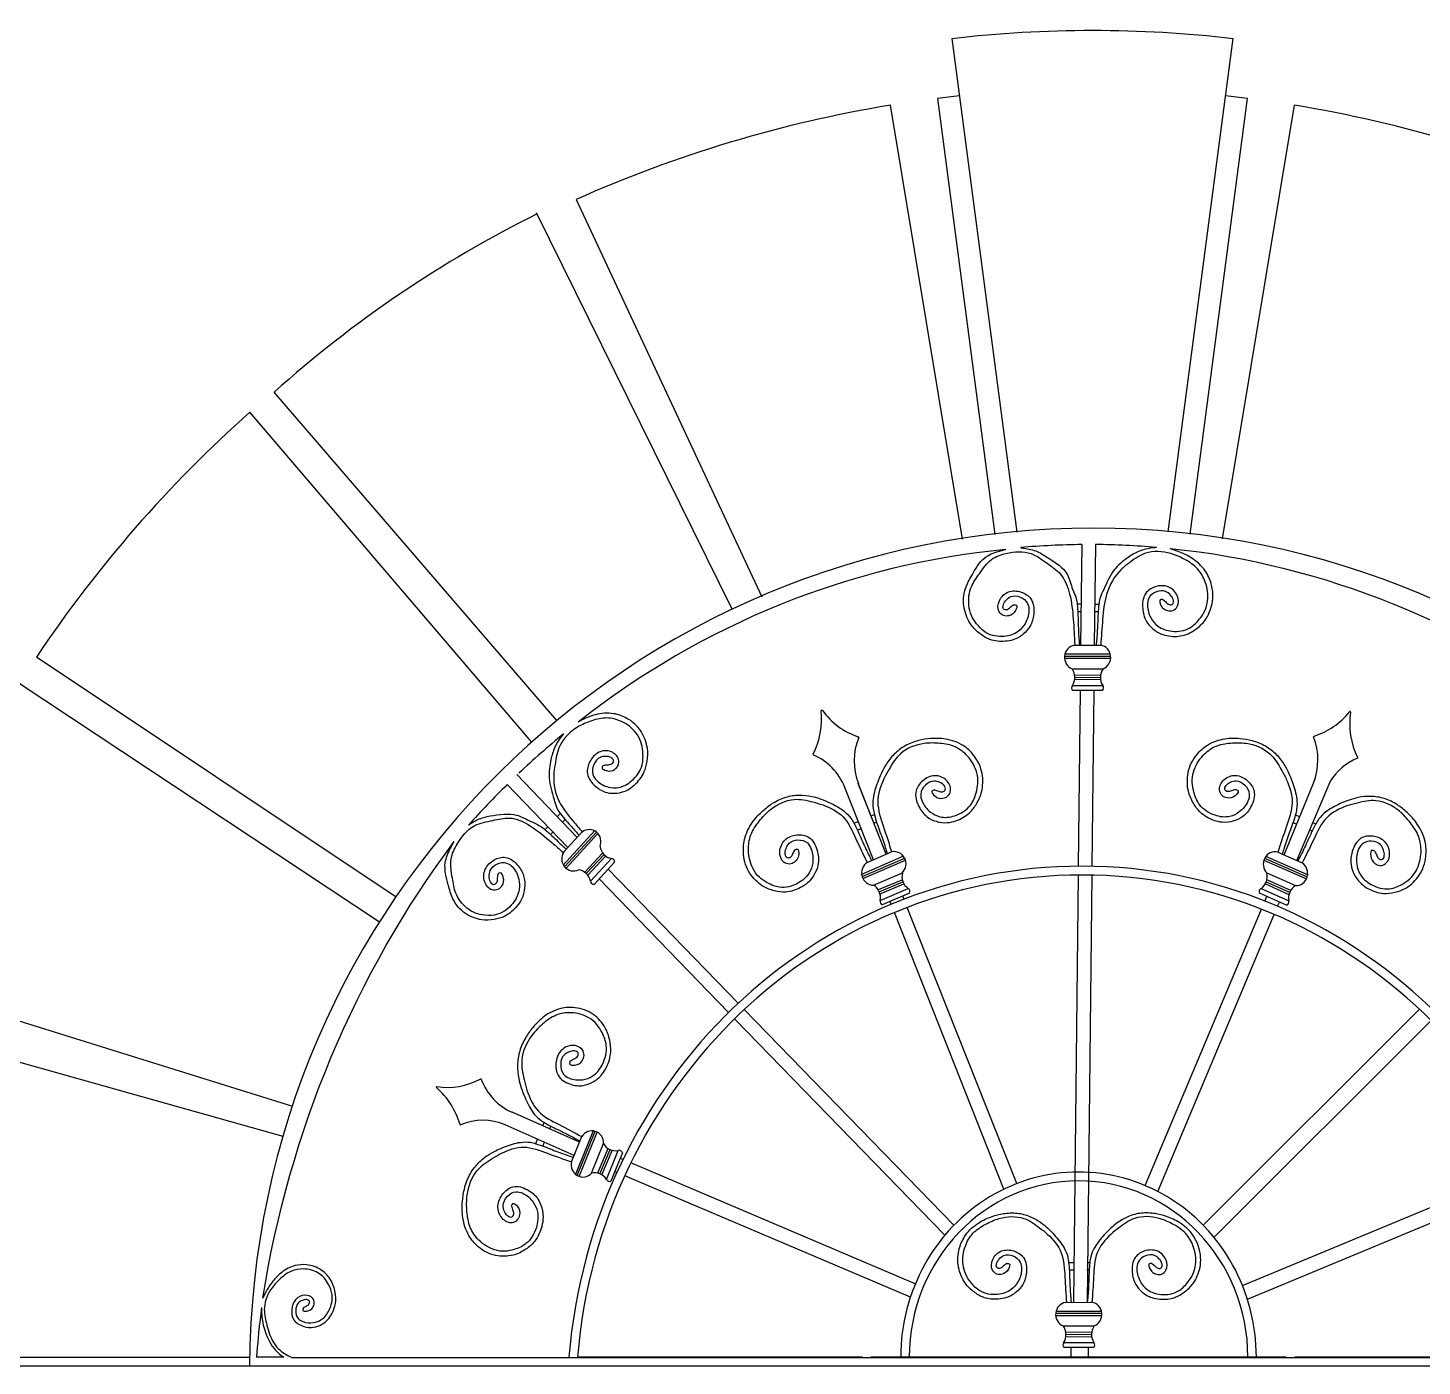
# Model space of a CAD drawing. Extents: x -43 to 90, y 6 to 81.
# Drawn here: x 34.331 to 35.574, y 65.282 to 66.476 of the extents above; entities that cross this region are included whole.
import ezdxf

# ---------------------------------------------------------------- set-up
doc = ezdxf.new("R2010")
doc.units = 0
doc.header["$LTSCALE"] = 0.1
doc.header["$MEASUREMENT"] = 0
doc.layers.add('visto', color=9, linetype='CONTINUOUS')

msp = doc.modelspace()

# ---------------------------------------------------------------- linework, layer by layer
at = {"layer": 'visto'}
for p, q in [((35.1546, 66.4662), (35.2125, 66.026)), ((35.3474, 66.0261), (35.4053, 66.4662)), ((35.1418, 66.4127), (35.1929, 66.0238)), ((35.367, 66.024), (35.4182, 66.4127)), ((35.1639, 66.0198), (35.0998, 66.4066)), ((35.3959, 66.02), (35.46, 66.4066)), ((34.8195, 66.3226), (34.9852, 65.9682)), ((34.959, 65.9565), (34.7843, 66.3108)), ((34.5501, 66.1507), (34.8021, 65.858)), ((34.7796, 65.8389), (34.5286, 66.1328)), ((35.2703, 66.0149), (35.2693, 65.9251)), ((35.2825, 66.0149), (35.2815, 65.9251)), ((35.2697, 65.9616), (35.2662, 65.9616)), ((35.2697, 65.9548), (35.2668, 65.9548)), ((35.285, 65.9547), (35.2818, 65.9547)), ((35.2856, 65.9615), (35.2819, 65.9615)), ((35.2638, 65.9251), (35.2873, 65.9251)), ((35.2638, 65.9251), (35.2873, 65.9251)), ((34.3384, 65.9146), (34.6589, 65.7007)), ((35.2549, 65.9174), (35.2961, 65.9174)), ((35.2549, 65.9154), (35.2961, 65.9154)), ((35.2549, 65.9134), (35.2961, 65.9135)), ((35.2617, 65.9041), (35.2894, 65.9041)), ((34.6441, 65.678), (34.323, 65.8908)), ((35.2621, 65.8891), (35.289, 65.8891)), ((35.2642, 65.8986), (35.2869, 65.8984)), ((35.2642, 65.8986), (35.2869, 65.8984)), ((35.2642, 65.8966), (35.2869, 65.8964)), ((35.2642, 65.8947), (35.2869, 65.8945)), ((35.2887, 65.8848), (35.2624, 65.8847)), ((35.2689, 65.8847), (35.2672, 65.7281)), ((35.2811, 65.8848), (35.2794, 65.728)), ((34.7581, 65.8009), (34.812, 65.7446)), ((34.7666, 65.8099), (34.8204, 65.7537)), ((35.096, 65.7387), (35.071, 65.8019)), ((35.096, 65.7387), (35.0711, 65.8016)), ((35.4508, 65.738), (35.477, 65.8021)), ((35.4622, 65.733), (35.4917, 65.8033)), ((35.0846, 65.7338), (35.0591, 65.7982)), ((34.7942, 65.7631), (34.7918, 65.7606)), ((34.8054, 65.7749), (34.8028, 65.7722)), ((34.8096, 65.7696), (34.8074, 65.7673)), ((35.0673, 65.7663), (35.0711, 65.7679)), ((35.0825, 65.7728), (35.0855, 65.7741)), ((35.085, 65.7664), (35.0874, 65.7675)), ((35.4588, 65.7671), (35.462, 65.7656)), ((35.4609, 65.7737), (35.4647, 65.772)), ((35.476, 65.767), (35.479, 65.7657)), ((34.7988, 65.7583), (34.7968, 65.7562)), ((34.8078, 65.7288), (34.8363, 65.7598)), ((34.8085, 65.7408), (34.8248, 65.7585)), ((34.8091, 65.7275), (34.8377, 65.7584)), ((34.8105, 65.7261), (34.839, 65.7571)), ((35.0704, 65.7601), (35.0736, 65.7615)), ((35.4734, 65.7606), (35.4758, 65.7595)), ((34.8272, 65.7228), (34.843, 65.7397)), ((34.8272, 65.7228), (34.843, 65.7397)), ((34.8285, 65.7214), (34.8444, 65.7383)), ((35.079, 65.7314), (35.1008, 65.7407)), ((35.079, 65.7314), (35.1008, 65.7407)), ((35.4452, 65.7405), (35.4669, 65.7309)), ((35.4452, 65.7405), (35.4669, 65.7309)), ((34.8299, 65.7201), (34.8457, 65.7369)), ((34.8323, 65.7147), (34.8509, 65.7348)), ((34.8537, 65.7316), (34.8355, 65.7118)), ((35.0737, 65.7207), (35.1118, 65.7371)), ((35.0744, 65.7189), (35.1125, 65.7353)), ((35.0751, 65.7171), (35.1132, 65.7335)), ((35.0846, 65.7338), (35.0845, 65.7341)), ((35.4327, 65.7334), (35.4706, 65.7166)), ((35.4334, 65.7352), (35.4713, 65.7184)), ((35.4342, 65.737), (35.4721, 65.7202)), ((34.9554, 65.5976), (34.8399, 65.7166)), ((34.964, 65.6058), (34.848, 65.7254)), ((35.0848, 65.7111), (35.1104, 65.7221)), ((35.0891, 65.7071), (35.1102, 65.7159)), ((35.0891, 65.7071), (35.1102, 65.7159)), ((35.0898, 65.7052), (35.1109, 65.714)), ((35.2671, 65.7201), (35.263, 65.3391)), ((35.2793, 65.7201), (35.2751, 65.3391)), ((35.4349, 65.7141), (35.4557, 65.7047)), ((35.4354, 65.722), (35.4609, 65.7107)), ((35.4357, 65.7159), (35.4564, 65.7065)), ((35.4357, 65.7159), (35.4564, 65.7065)), ((35.0905, 65.7034), (35.1116, 65.7122)), ((35.0907, 65.6974), (35.1155, 65.7081)), ((35.1168, 65.704), (35.0925, 65.6935)), ((35.1119, 65.6986), (35.1108, 65.7014)), ((35.453, 65.6932), (35.4288, 65.7039)), ((35.4302, 65.7081), (35.4549, 65.6971)), ((35.4335, 65.6969), (35.4353, 65.7011)), ((35.4342, 65.7123), (35.4549, 65.7029)), ((35.1004, 65.694), (35.0994, 65.6965)), ((35.2124, 65.4449), (35.1148, 65.6913)), ((35.327, 65.4431), (35.4305, 65.6897)), ((35.445, 65.6922), (35.4466, 65.696)), ((35.201, 65.44), (35.1033, 65.6867)), ((35.3383, 65.4378), (35.442, 65.6849)), ((34.2008, 65.6281), (34.5666, 65.514)), ((34.5582, 65.4868), (34.1058, 65.6141)), ((35.1483, 65.3989), (34.9608, 65.592)), ((35.1563, 65.4078), (34.9694, 65.6003)), ((35.3787, 65.4078), (35.5716, 65.6004)), ((35.3883, 65.397), (35.582, 65.5904)), ((34.8226, 65.482), (34.7624, 65.5085)), ((34.8177, 65.4701), (34.7561, 65.4972)), ((34.7899, 65.4964), (34.7911, 65.4994)), ((34.796, 65.4937), (34.797, 65.4961)), ((34.8188, 65.4528), (34.8349, 65.4923)), ((34.8205, 65.4521), (34.8366, 65.4916)), ((34.8223, 65.4513), (34.8383, 65.4908)), ((34.5615, 65.4859), (34.5615, 65.4859)), ((34.7835, 65.4805), (34.7851, 65.4845)), ((34.7898, 65.4784), (34.7912, 65.4818)), ((34.8154, 65.4643), (34.8246, 65.4869)), ((34.8154, 65.4643), (34.8246, 65.4869)), ((34.8332, 65.4541), (34.844, 65.4807)), ((34.8178, 65.4701), (34.8186, 65.4722)), ((34.839, 65.4544), (34.848, 65.4761)), ((34.839, 65.4544), (34.848, 65.4761)), ((34.8407, 65.4536), (34.8498, 65.4753)), ((34.8424, 65.4528), (34.8515, 65.4745)), ((34.8465, 65.4487), (34.857, 65.4744)), ((34.8608, 65.4725), (34.8505, 65.4472)), ((34.8612, 65.4664), (34.8587, 65.4675)), ((34.8558, 65.4548), (34.8539, 65.4556)), ((35.1219, 65.3556), (34.8683, 65.4634)), ((35.4136, 65.3541), (35.6736, 65.462)), ((35.1176, 65.3436), (34.8628, 65.4518)), ((35.418, 65.342), (35.679, 65.4504)), ((35.2587, 65.3746), (35.2632, 65.3746)), ((35.2592, 65.3679), (35.2631, 65.3679)), ((35.275, 65.3679), (35.277, 65.3679)), ((35.2751, 65.3746), (35.2776, 65.3746)), ((35.2471, 65.3313), (35.2882, 65.3313)), ((35.2471, 65.3293), (35.2882, 65.3294)), ((35.2559, 65.339), (35.2794, 65.3391)), ((35.2559, 65.339), (35.2794, 65.3391)), ((35.2471, 65.3274), (35.2883, 65.3274)), ((35.2538, 65.318), (35.2815, 65.318)), ((35.2563, 65.3126), (35.279, 65.3123)), ((35.2563, 65.3126), (35.279, 65.3123)), ((35.2563, 65.3106), (35.279, 65.3104)), ((35.2563, 65.3086), (35.279, 65.3084)), ((35.2543, 65.3031), (35.2811, 65.3031)), ((35.2808, 65.2987), (35.2545, 65.2987)), ((35.2607, 65.2987), (35.2606, 65.29)), ((35.2762, 65.2987), (35.2761, 65.29)), ((34.5284, 65.2821), (32.7697, 65.2822)), ((34.5286, 65.2897), (34.0614, 65.2897)), ((36.0331, 65.2821), (34.5284, 65.2821)), ((34.5589, 65.29), (34.5345, 65.29)), ((34.5657, 65.2898), (35.9729, 65.29)), ((35.0748, 65.29), (34.8207, 65.29)), ((35.4526, 65.29), (35.0824, 65.29)), ((35.7205, 65.29), (35.4602, 65.29))]:
    msp.add_line(p, q, dxfattribs=at)
msp.add_arc((35.2807, 65.2771), 0.7524, 0.3851, 179.6149, dxfattribs=at)
for centre, major_axis, ratio, start_param, end_param in [((35.2799, 65.3179), (0.0001, 1.1553), 0.972468, -0.111776, 0.11181), ((35.2849, 65.3037), (1.1306, 0), 0.988864, 1.680317, 1.697756), ((35.2749, 65.3037), (1.1306, 0), 0.988864, 1.443754, 1.461193), ((35.2849, 65.3037), (-1.1306, 0), 0.988864, -1.406331, -1.146492), ((35.2749, 65.3037), (1.1306, 0), 0.988864, 1.146492, 1.406331), ((35.2931, 65.327), (-0.7913, 0.7775), 0.973867, -0.324809, -0.061927), ((35.2949, 65.2897), (1.1464, 0), 0.988864, 2.302948, 2.557787), ((35.2788, 65.2293), (0, 0.7856), 0.959751, 0.011203, 0.083452), ((35.2754, 65.2293), (0, 0.7856), 0.959751, -0.081637, -0.009388), ((35.2706, 65.2383), (0, 0.7754), 0.959751, 0.091663, 0.647964), ((35.2754, 65.2293), (0, 0.7856), 0.959751, -0.644806, -0.097999), ((35.2654, 65.9143), (0, 0.0109), 0.959751, 0.155923, 2.784514), ((35.2857, 65.9143), (0, 0.0109), 0.959751, 3.499964, 6.128555), ((35.2518, 65.8963), (0, 0.0129), 0.959751, 4.124317, 5.358226), ((35.2993, 65.8963), (0, 0.0129), 0.959751, 0.926252, 2.160161), ((35.2642, 65.8871), (0, 0.003), 0.959751, 0.816935, 2.456389), ((35.2869, 65.8871), (0, 0.003), 0.959751, 3.82809, 5.467543), ((34.9718, 65.8601), (0, 0.0694), 0.959751, 4.229374, 4.807484), ((35.0386, 65.8667), (-0.00034, 0.00034), 1, 4.589907, 7.167641), ((35.09, 65.9069), (0, 0.0664), 0.959751, 2.21389, 2.840653), ((35.4582, 65.9104), (0, 0.0694), 0.959751, 3.435543, 4.013653), ((35.573, 65.8554), (0, 0.0664), 0.959751, 1.420059, 2.046822), ((35.5095, 65.8655), (0.00034, 0.00034), 1, 5.34083, 7.920345), ((35.2748, 65.2304), (0, 0.7844), 0.959751, 0.668252, 0.737731), ((35.1188, 65.8219), (0, 0.0536), 0.959751, 1.168969, 1.958981), ((35.0709, 65.843), (0.00034, 0.00034), 1, 5.272024, 6.779078), ((35.4296, 65.823), (0, 0.0535), 0.959751, 4.312327, 5.104166), ((35.4776, 65.8435), (0.00034, 0.00034), 1, 1.06815, 2.570586), ((35.0312, 65.8276), (0.00034, 0.00034), 1, 1.856086, 3.374552), ((35.0117, 65.7776), (0, 0.0535), 0.959751, -1.177028, -0.385189), ((35.535, 65.7744), (0, 0.0536), 0.959751, 0.375139, 1.000864), ((35.5159, 65.8247), (0.00034, 0.00034), 1, 4.468672, 5.990743), ((35.2754, 65.2293), (0, 0.7856), 0.959751, 0.756141, 0.821198), ((34.8312, 65.7498), (0, 0.0109), 0.959751, 4.304592, 6.933183), ((34.8171, 65.7346), (0, 0.0109), 0.959751, 0.960551, 3.589142), ((34.8531, 65.7475), (0, 0.0129), 0.959751, 1.73088, 2.964789), ((35.1032, 65.7301), (0, 0.0109), 0.959751, 3.890746, 6.519337), ((35.4426, 65.7299), (0, 0.0109), 0.959751, -0.247125, 2.381465), ((35.2706, 65.2496), (0, 0.4784), 0.959751, -1.486285, 1.486285), ((34.8509, 65.7318), (0, 0.003), 0.959751, 4.632717, 6.272171), ((35.0845, 65.722), (0, 0.0109), 0.959751, 0.546705, 3.175296), ((35.4613, 65.7216), (0, 0.0109), 0.959751, 3.096916, 5.725507), ((35.2706, 65.2496), (0, 0.4705), 0.959751, -1.48486, 1.48486), ((34.8202, 65.7119), (0, 0.0129), 0.959751, -1.354241, -0.120332), ((34.8352, 65.7148), (0, 0.003), 0.959751, 1.621563, 3.261016), ((35.1224, 65.7189), (0, 0.0129), 0.959751, 1.317034, 2.550943), ((35.4234, 65.7189), (0, 0.0129), 0.959751, 3.721268, 4.955178), ((35.0785, 65.7), (0, 0.0129), 0.959751, 4.515099, 5.749008), ((35.1143, 65.7054), (0, 0.003), 0.959751, 4.218871, 5.858325), ((35.4313, 65.7053), (0, 0.003), 0.959751, 0.413887, 2.05334), ((35.4671, 65.6995), (0, 0.0129), 0.959751, 0.523203, 1.757113), ((35.0934, 65.6964), (0, 0.003), 0.959751, 1.207717, 2.84717), ((35.4522, 65.6961), (0, 0.003), 0.959751, 3.425041, 5.064494), ((34.6953, 65.5309), (0.00034, 0.00034), 1, 0.643496, 3.251356), ((34.6523, 65.4773), (0, 0.0694), 0.959751, -1.273877, -0.695767), ((34.7047, 65.5971), (0, 0.0664), 0.959751, 2.993824, 3.620587), ((34.7343, 65.5377), (0.00034, 0.00034), 1, 6.079459, 7.530975), ((34.7826, 65.5578), (0, 0.0536), 0.959751, 1.948903, 2.738915), ((34.7363, 65.4479), (0, 0.0535), 0.959751, -0.397094, 0.394745), ((34.7164, 65.4977), (0.00034, 0.00034), 1, 2.664804, 4.127786), ((34.8335, 65.4811), (0, 0.0109), 0.959751, 4.66861, 7.297201), ((34.8547, 65.4871), (0, 0.0129), 0.959751, 2.094898, 3.328807), ((34.858, 65.4716), (0, 0.003), 0.959751, -1.28645, 0.353003), ((34.8256, 65.4617), (0, 0.0109), 0.959751, 1.324569, 3.95316), ((34.8362, 65.4416), (0, 0.0129), 0.959751, -0.990223, 0.243687), ((35.2675, 65.29), (0, 0.1652), 0.959751, 4.712389, 7.853982), ((34.8492, 65.4499), (0, 0.003), 0.959751, 1.985581, 3.625034), ((35.2675, 65.29), (0, 0.1573), 0.959751, -1.570796, 1.570796), ((35.2862, 65.2293), (0, 0.7856), 0.959751, 1.436553, 1.493494), ((35.2575, 65.3282), (0, 0.0109), 0.959751, 0.155923, 2.784514), ((35.2778, 65.3283), (0, 0.0109), 0.959751, 3.499964, 6.128555), ((35.2439, 65.3102), (0, 0.0129), 0.959751, 4.124317, 5.358226), ((35.2914, 65.3103), (0, 0.0129), 0.959751, 0.926252, 2.160161), ((35.2564, 65.301), (0, 0.003), 0.959751, 0.816935, 2.456389), ((35.279, 65.301), (0, 0.003), 0.959751, 3.82809, 5.467543)]:
    msp.add_ellipse(centre, major_axis=major_axis, ratio=ratio, start_param=start_param, end_param=end_param, dxfattribs=at)
at = {"layer": 'visto', "extrusion": (0, 0, -1)}
msp.add_ellipse((35.2864, 65.2302), major_axis=(0.1556, 0.8272), ratio=0.896482, start_param=4.67974, end_param=5.21359, dxfattribs=at)
at = {"layer": 'visto'}
for points, knots in [([(35.2159, 66.0123), (35.2159, 66.0119), (35.2215, 66.0115), (35.2307, 66.0092), (35.2435, 66.001), (35.2581, 65.9919), (35.2611, 65.9763), (35.2655, 65.968), (35.2668, 65.958), (35.2671, 65.9461), (35.2675, 65.934), (35.2681, 65.9272), (35.2683, 65.9252)], [0.3052072, 0.3052072, 0.3052072, 0.3052072, 0.3109717, 0.325695, 0.3395508, 0.3669004, 0.3832256, 0.393643, 0.4000635, 0.4186062, 0.4359722, 0.4428803, 0.4428803, 0.4428803, 0.4428803]), ([(35.3369, 66.0124), (35.3357, 66.012), (35.3305, 66.0117), (35.3217, 66.0095), (35.3101, 66.0028), (35.2976, 65.9924), (35.2916, 65.9781), (35.2865, 65.9679), (35.285, 65.9579), (35.2846, 65.946), (35.284, 65.9339), (35.2833, 65.9271), (35.2831, 65.9251)], [0.3030127, 0.3030127, 0.3030127, 0.3030127, 0.3073452, 0.3220686, 0.3359243, 0.3561849, 0.3797978, 0.3902152, 0.3966357, 0.4151784, 0.4325444, 0.4394525, 0.4394525, 0.4394525, 0.4394525]), ([(35.2096, 65.9611), (35.2105, 65.9612), (35.2134, 65.9614), (35.211, 65.954), (35.2064, 65.9511), (35.2003, 65.9509), (35.1949, 65.9558), (35.1959, 65.9661), (35.2046, 65.9741), (35.2162, 65.9735), (35.2271, 65.9668), (35.2284, 65.9534), (35.2252, 65.9421), (35.2182, 65.9343), (35.2103, 65.9297), (35.2, 65.928), (35.1893, 65.9289), (35.1792, 65.9352), (35.172, 65.942), (35.1678, 65.9502), (35.1643, 65.9609), (35.1651, 65.9747), (35.1734, 65.9891), (35.1812, 66.0035), (35.1939, 66.0082), (35.2004, 66.01), (35.2025, 66.0105)], [0, 0, 0, 0, 0.0029522, 0.0088753, 0.017877, 0.0237296, 0.0300744, 0.041641, 0.0552271, 0.0689889, 0.081862, 0.09836, 0.1118525, 0.1228051, 0.1354037, 0.1444547, 0.1612156, 0.1734922, 0.1870827, 0.1965234, 0.2061563, 0.227041, 0.2424418, 0.2659819, 0.2824657, 0.2904474, 0.2904474, 0.2904474, 0.2904474]), ([(35.2096, 65.9611), (35.2086, 65.9603), (35.2066, 65.9588), (35.2041, 65.9562), (35.1998, 65.9569), (35.2002, 65.9619), (35.2028, 65.9655), (35.2078, 65.9696), (35.2158, 65.9688), (35.2226, 65.9635), (35.2238, 65.9539), (35.2209, 65.9447), (35.2131, 65.9356), (35.2002, 65.9317), (35.1858, 65.9341), (35.177, 65.9432), (35.1716, 65.9515), (35.1687, 65.9629), (35.1704, 65.9769), (35.1797, 65.9896), (35.1883, 66.0025), (35.2054, 66.0083), (35.2241, 66.0097), (35.239, 65.9982), (35.2536, 65.9887), (35.2607, 65.9697), (35.263, 65.9482), (35.2637, 65.933), (35.2641, 65.9253)], [0, 0, 0, 0, 0.0038421, 0.0070873, 0.010149, 0.0137589, 0.0183324, 0.0234904, 0.0316056, 0.0401255, 0.0462395, 0.0578075, 0.0667282, 0.0797324, 0.0959035, 0.1071594, 0.1153955, 0.1241279, 0.1401531, 0.1532137, 0.1693551, 0.1829482, 0.2051584, 0.2214176, 0.2362976, 0.2550037, 0.2762429, 0.2981759, 0.2981759, 0.2981759, 0.2981759]), ([(35.3427, 65.9658), (35.3437, 65.965), (35.3456, 65.9635), (35.3481, 65.9608), (35.3524, 65.9614), (35.352, 65.9664), (35.3495, 65.9701), (35.3445, 65.9743), (35.3365, 65.9735), (35.3297, 65.9684), (35.3283, 65.9588), (35.3311, 65.9495), (35.3388, 65.9403), (35.3517, 65.9363), (35.3661, 65.9384), (35.375, 65.9475), (35.3805, 65.9556), (35.3837, 65.967), (35.3818, 65.9807), (35.3742, 65.994), (35.3625, 66.0018), (35.3473, 66.0087), (35.3283, 66.0098), (35.3147, 66.0001), (35.301, 65.9897), (35.2912, 65.9718), (35.2888, 65.948), (35.2878, 65.9328), (35.2873, 65.9251)], [0, 0, 0, 0, 0.0038421, 0.0070873, 0.010149, 0.0137589, 0.0183324, 0.0234904, 0.0316056, 0.0401255, 0.0462395, 0.0578075, 0.0667282, 0.0797324, 0.0959035, 0.1071594, 0.1153955, 0.1241279, 0.1401531, 0.1532137, 0.1667739, 0.180367, 0.2025771, 0.2188363, 0.228019, 0.2526819, 0.2739211, 0.2958541, 0.2958541, 0.2958541, 0.2958541]), ([(35.3427, 65.9658), (35.3417, 65.9659), (35.3389, 65.9661), (35.3411, 65.9587), (35.3457, 65.9557), (35.3519, 65.9555), (35.3573, 65.9603), (35.3564, 65.9706), (35.3478, 65.9787), (35.3362, 65.9783), (35.3252, 65.9717), (35.3238, 65.9583), (35.3268, 65.947), (35.3337, 65.9391), (35.3415, 65.9344), (35.3519, 65.9325), (35.3625, 65.9333), (35.3727, 65.9394), (35.38, 65.9461), (35.3843, 65.9543), (35.388, 65.965), (35.3871, 65.9785), (35.3804, 65.9931), (35.3695, 66.003), (35.3582, 66.0082), (35.3515, 66.0102), (35.3492, 66.0112)], [0, 0, 0, 0, 0.0029522, 0.0088753, 0.017877, 0.0237296, 0.0300744, 0.041641, 0.0552271, 0.0689889, 0.081862, 0.09836, 0.1118525, 0.1228051, 0.1354037, 0.1444547, 0.1612156, 0.1734922, 0.1870827, 0.1965234, 0.2061563, 0.227041, 0.2424418, 0.2623554, 0.2788392, 0.2878453, 0.2878453, 0.2878453, 0.2878453]), ([(34.8441, 65.8181), (34.8434, 65.8174), (34.8413, 65.8155), (34.8479, 65.812), (34.8532, 65.8133), (34.8576, 65.8177), (34.8581, 65.8251), (34.8505, 65.8317), (34.8389, 65.8309), (34.8311, 65.822), (34.8278, 65.8092), (34.836, 65.7988), (34.8459, 65.7931), (34.8562, 65.7927), (34.8649, 65.7952), (34.8734, 65.8017), (34.8803, 65.8102), (34.8832, 65.822), (34.8837, 65.8321), (34.8812, 65.841), (34.8764, 65.8512), (34.8665, 65.86), (34.8518, 65.8652), (34.8374, 65.8641), (34.8272, 65.8599), (34.8223, 65.8571), (34.8214, 65.8566)], [0, 0, 0, 0, 0.0029522, 0.0088753, 0.017877, 0.0237296, 0.0300744, 0.041641, 0.0552271, 0.0689889, 0.081862, 0.09836, 0.1118525, 0.1228051, 0.1354037, 0.1444547, 0.1612156, 0.1734922, 0.1870827, 0.1965234, 0.2061563, 0.227041, 0.2424418, 0.2623554, 0.2788392, 0.282757, 0.282757, 0.282757, 0.282757]), ([(34.8441, 65.8181), (34.8454, 65.8183), (34.8478, 65.8186), (34.8513, 65.8186), (34.8539, 65.8222), (34.8503, 65.8255), (34.8459, 65.8262), (34.8396, 65.8254), (34.8345, 65.8189), (34.8333, 65.8102), (34.8389, 65.8025), (34.8472, 65.7981), (34.8589, 65.7974), (34.8707, 65.8041), (34.8793, 65.8164), (34.8793, 65.8293), (34.8776, 65.8391), (34.872, 65.8495), (34.8612, 65.8576), (34.8468, 65.8613), (34.8333, 65.858), (34.8179, 65.8515), (34.8039, 65.8382), (34.801, 65.8212), (34.7985, 65.8038), (34.8022, 65.7862), (34.8148, 65.7705), (34.8222, 65.7617), (34.8249, 65.7585)], [0, 0, 0, 0, 0.0041268, 0.0076126, 0.0109012, 0.0147787, 0.019691, 0.0252314, 0.033948, 0.0430994, 0.0496664, 0.0620919, 0.0716737, 0.0856417, 0.1030113, 0.1151014, 0.1239479, 0.1333275, 0.1505404, 0.164569, 0.1791341, 0.1937346, 0.2175909, 0.2350551, 0.2449184, 0.2714091, 0.2942224, 0.3071006, 0.3071006, 0.3071006, 0.3071006]), ([(34.8084, 65.8461), (34.8076, 65.8452), (34.8042, 65.8412), (34.7995, 65.8331), (34.796, 65.8197), (34.7943, 65.8031), (34.8, 65.7886), (34.8017, 65.78), (34.8075, 65.7719), (34.8143, 65.7644), (34.82, 65.7581), (34.8221, 65.7556)], [0.3030127, 0.3030127, 0.3030127, 0.3030127, 0.3073452, 0.3220686, 0.3359243, 0.3561849, 0.3797978, 0.3902152, 0.3966357, 0.4151784, 0.4271095, 0.4271095, 0.4271095, 0.4271095]), ([(35.139, 65.7961), (35.138, 65.7958), (35.1353, 65.7949), (35.1402, 65.7889), (35.1456, 65.7879), (35.1515, 65.7902), (35.1547, 65.797), (35.15, 65.8063), (35.1389, 65.8103), (35.1282, 65.8052), (35.1204, 65.7945), (35.1241, 65.7814), (35.1312, 65.772), (35.1407, 65.7674), (35.1498, 65.7662), (35.1601, 65.7688), (35.1698, 65.7739), (35.177, 65.7838), (35.1813, 65.793), (35.1823, 65.8024), (35.1817, 65.8139), (35.1757, 65.8263), (35.164, 65.8371), (35.15, 65.842), (35.1363, 65.8422), (35.1241, 65.8403), (35.1128, 65.836), (35.1029, 65.8284), (35.0944, 65.8174), (35.0883, 65.8038), (35.0842, 65.7905), (35.0839, 65.7804), (35.0862, 65.7705), (35.0903, 65.7591), (35.0944, 65.7476), (35.0963, 65.7409), (35.0968, 65.739)], [0, 0, 0, 0, 0.0024036, 0.007226, 0.014555, 0.0193201, 0.0244859, 0.0339031, 0.0449646, 0.0561691, 0.0666501, 0.0800824, 0.0910676, 0.0999849, 0.1102425, 0.1176115, 0.1312579, 0.1412532, 0.1523182, 0.1600046, 0.1678475, 0.1848513, 0.1973903, 0.2136035, 0.2270242, 0.237627, 0.2502331, 0.2622205, 0.2735016, 0.2899973, 0.3045368, 0.3130184, 0.3182458, 0.3333428, 0.3474818, 0.3531062, 0.3531062, 0.3531062, 0.3531062]), ([(35.139, 65.7961), (35.1402, 65.7958), (35.1426, 65.7951), (35.1459, 65.7937), (35.1497, 65.796), (35.1475, 65.8006), (35.1437, 65.803), (35.1375, 65.8048), (35.1303, 65.8009), (35.1258, 65.7932), (35.1282, 65.7837), (35.1343, 65.7762), (35.145, 65.7707), (35.1585, 65.7722), (35.1712, 65.7801), (35.1761, 65.7922), (35.1782, 65.8021), (35.1769, 65.8141), (35.1699, 65.8261), (35.1578, 65.8355), (35.1439, 65.8379), (35.127, 65.8382), (35.1089, 65.8314), (35.0997, 65.8167), (35.092, 65.8028), (35.086, 65.7847), (35.0939, 65.7627), (35.0985, 65.7481), (35.1008, 65.7407)], [0, 0, 0, 0, 0.0039008, 0.0071957, 0.0103042, 0.0139694, 0.0186128, 0.0238497, 0.032089, 0.0407393, 0.0469468, 0.0586918, 0.067749, 0.0809522, 0.0973706, 0.1087987, 0.1171608, 0.1260268, 0.1422971, 0.1555575, 0.1693251, 0.1831261, 0.2056761, 0.222184, 0.2315071, 0.2519039, 0.273468, 0.2957365, 0.2957365, 0.2957365, 0.2957365]), ([(35.4076, 65.7963), (35.4085, 65.796), (35.4112, 65.795), (35.4063, 65.7891), (35.4009, 65.7882), (35.395, 65.7906), (35.3919, 65.7973), (35.3966, 65.8066), (35.4078, 65.8105), (35.4184, 65.8052), (35.4261, 65.7945), (35.4223, 65.7814), (35.4151, 65.7721), (35.4056, 65.7677), (35.3965, 65.7665), (35.3861, 65.7692), (35.3765, 65.7744), (35.3694, 65.7844), (35.3652, 65.7937), (35.3643, 65.8031), (35.365, 65.8146), (35.3712, 65.8268), (35.383, 65.8376), (35.397, 65.8423), (35.4107, 65.8424), (35.4229, 65.8403), (35.4342, 65.8359), (35.444, 65.8282), (35.4524, 65.8171), (35.4583, 65.8034), (35.4623, 65.7901), (35.4624, 65.78), (35.46, 65.7701), (35.4558, 65.7588), (35.4516, 65.7473), (35.4497, 65.7406), (35.4491, 65.7388)], [0, 0, 0, 0, 0.0024036, 0.007226, 0.014555, 0.0193201, 0.0244859, 0.0339031, 0.0449646, 0.0561691, 0.0666501, 0.0800824, 0.0910676, 0.0999849, 0.1102425, 0.1176115, 0.1312579, 0.1412532, 0.1523182, 0.1600046, 0.1678475, 0.1848513, 0.1973903, 0.2136035, 0.2270242, 0.237627, 0.2502331, 0.2622205, 0.2735016, 0.2899973, 0.3045368, 0.3130184, 0.3182458, 0.3333428, 0.3474818, 0.3531062, 0.3531062, 0.3531062, 0.3531062]), ([(35.4076, 65.7963), (35.4063, 65.796), (35.404, 65.7954), (35.4006, 65.7939), (35.3969, 65.7963), (35.3991, 65.8008), (35.4029, 65.8032), (35.4091, 65.805), (35.4163, 65.8009), (35.4207, 65.7933), (35.4182, 65.7837), (35.412, 65.7763), (35.4013, 65.771), (35.3878, 65.7726), (35.3751, 65.7807), (35.3704, 65.7928), (35.3684, 65.8028), (35.3699, 65.8147), (35.377, 65.8266), (35.3891, 65.8359), (35.4031, 65.8382), (35.4199, 65.8383), (35.438, 65.8313), (35.447, 65.8165), (35.4547, 65.8024), (35.4604, 65.7843), (35.4523, 65.7624), (35.4476, 65.7479), (35.4452, 65.7405)], [0, 0, 0, 0, 0.0039008, 0.0071957, 0.0103042, 0.0139694, 0.0186128, 0.0238497, 0.032089, 0.0407393, 0.0469468, 0.0586918, 0.067749, 0.0809522, 0.0973706, 0.1087987, 0.1171608, 0.1260268, 0.1422971, 0.1555575, 0.1693251, 0.1831261, 0.2056761, 0.222184, 0.2315071, 0.2519039, 0.273468, 0.2957365, 0.2957365, 0.2957365, 0.2957365]), ([(35.0144, 65.7425), (35.0153, 65.743), (35.0179, 65.7443), (35.0185, 65.7365), (35.0153, 65.7319), (35.0096, 65.7292), (35.0027, 65.7316), (34.9997, 65.7416), (35.0049, 65.7527), (35.0159, 65.7568), (35.0287, 65.7551), (35.035, 65.743), (35.0363, 65.7312), (35.0326, 65.721), (35.027, 65.7134), (35.018, 65.7076), (35.0076, 65.7041), (34.9959, 65.7058), (34.9865, 65.7092), (34.9795, 65.7152), (34.9721, 65.7237), (34.968, 65.7369), (34.969, 65.7532), (34.9755, 65.7669), (34.9851, 65.7771), (34.9951, 65.7848), (35.006, 65.7901), (35.0181, 65.792), (35.0316, 65.7904), (35.0451, 65.7852), (35.0571, 65.7788), (35.0641, 65.7718), (35.0691, 65.7631), (35.0739, 65.7521), (35.0789, 65.7409), (35.0821, 65.7348), (35.083, 65.7331)], [0, 0, 0, 0, 0.0024036, 0.007226, 0.014555, 0.0193201, 0.0244859, 0.0339031, 0.0449646, 0.0561691, 0.0666501, 0.0800824, 0.0910676, 0.0999849, 0.1102425, 0.1176115, 0.1312579, 0.1412532, 0.1523182, 0.1600046, 0.1678475, 0.1848513, 0.1973903, 0.2136035, 0.2270242, 0.237627, 0.2502331, 0.2622205, 0.2735016, 0.2899973, 0.3045368, 0.3130184, 0.3182458, 0.3333428, 0.3474818, 0.3531062, 0.3531062, 0.3531062, 0.3531062]), ([(35.0144, 65.7425), (35.0138, 65.7414), (35.0125, 65.7392), (35.0112, 65.7357), (35.0069, 65.7346), (35.0054, 65.7394), (35.0065, 65.7439), (35.0096, 65.7498), (35.0174, 65.7523), (35.0257, 65.7501), (35.0305, 65.7416), (35.0313, 65.7318), (35.0274, 65.7201), (35.0168, 65.7112), (35.0024, 65.7075), (34.9907, 65.7124), (34.9825, 65.7179), (34.9754, 65.7274), (34.9722, 65.7411), (34.9744, 65.7566), (34.9826, 65.7685), (34.9944, 65.7811), (35.0118, 65.7897), (35.0283, 65.786), (35.0432, 65.7818), (35.0597, 65.7734), (35.069, 65.752), (35.0756, 65.7383), (35.079, 65.7314)], [0, 0, 0, 0, 0.0039008, 0.0071957, 0.0103042, 0.0139694, 0.0186128, 0.0238497, 0.032089, 0.0407393, 0.0469468, 0.0586918, 0.067749, 0.0809522, 0.0973706, 0.1087987, 0.1171608, 0.1260268, 0.1422971, 0.1555575, 0.1693251, 0.1831261, 0.2056761, 0.222184, 0.2315071, 0.2519039, 0.273468, 0.2957365, 0.2957365, 0.2957365, 0.2957365]), ([(35.5316, 65.7414), (35.5307, 65.7418), (35.5281, 65.7432), (35.5274, 65.7354), (35.5306, 65.7307), (35.5363, 65.728), (35.5432, 65.7303), (35.5463, 65.7403), (35.5412, 65.7514), (35.5302, 65.7557), (35.5174, 65.7541), (35.511, 65.7421), (35.5096, 65.7302), (35.5131, 65.72), (35.5187, 65.7124), (35.5277, 65.7065), (35.538, 65.7029), (35.5498, 65.7044), (35.5591, 65.7077), (35.5662, 65.7136), (35.5737, 65.7221), (35.5779, 65.7352), (35.5771, 65.7515), (35.5707, 65.7653), (35.5613, 65.7756), (35.5514, 65.7834), (35.5405, 65.7888), (35.5284, 65.7908), (35.5149, 65.7894), (35.5013, 65.7844), (35.4893, 65.7781), (35.4822, 65.7712), (35.4771, 65.7626), (35.4722, 65.7516), (35.4671, 65.7405), (35.4639, 65.7344), (35.4629, 65.7326)], [0, 0, 0, 0, 0.0024036, 0.007226, 0.014555, 0.0193201, 0.0244859, 0.0339031, 0.0449646, 0.0561691, 0.0666501, 0.0800824, 0.0910676, 0.0999849, 0.1102425, 0.1176115, 0.1312579, 0.1412532, 0.1523182, 0.1600046, 0.1678475, 0.1848513, 0.1973903, 0.2136035, 0.2270242, 0.237627, 0.2502331, 0.2622205, 0.2735016, 0.2899973, 0.3045368, 0.3130184, 0.3182458, 0.3333428, 0.3474818, 0.3531062, 0.3531062, 0.3531062, 0.3531062]), ([(35.5316, 65.7414), (35.5322, 65.7402), (35.5334, 65.738), (35.5347, 65.7345), (35.539, 65.7333), (35.5406, 65.7381), (35.5395, 65.7426), (35.5365, 65.7486), (35.5287, 65.7511), (35.5204, 65.7491), (35.5155, 65.7406), (35.5146, 65.7308), (35.5184, 65.7191), (35.5289, 65.7101), (35.5433, 65.7062), (35.555, 65.711), (35.5632, 65.7164), (35.5704, 65.7258), (35.5738, 65.7394), (35.5717, 65.755), (35.5636, 65.767), (35.552, 65.7797), (35.5346, 65.7885), (35.5181, 65.785), (35.5032, 65.781), (35.4866, 65.7727), (35.4771, 65.7514), (35.4703, 65.7378), (35.4669, 65.7309)], [0, 0, 0, 0, 0.0039008, 0.0071957, 0.0103042, 0.0139694, 0.0186128, 0.0238497, 0.032089, 0.0407393, 0.0469468, 0.0586918, 0.067749, 0.0809522, 0.0973706, 0.1087987, 0.1171608, 0.1260268, 0.1422971, 0.1555575, 0.1693251, 0.1831261, 0.2056761, 0.222184, 0.2315071, 0.2519039, 0.273468, 0.2957365, 0.2957365, 0.2957365, 0.2957365]), ([(34.7496, 65.7207), (34.7494, 65.7194), (34.7491, 65.7169), (34.7491, 65.7132), (34.7457, 65.7105), (34.7425, 65.7143), (34.7418, 65.7188), (34.7425, 65.7254), (34.7487, 65.7307), (34.757, 65.7321), (34.7645, 65.7263), (34.7688, 65.7176), (34.7695, 65.7055), (34.7632, 65.6932), (34.7515, 65.6841), (34.7391, 65.6839), (34.7296, 65.6857), (34.7197, 65.6915), (34.7114, 65.7026), (34.7091, 65.7184), (34.7063, 65.7338), (34.7143, 65.7506), (34.7264, 65.7655), (34.7447, 65.7685), (34.7614, 65.7728), (34.7794, 65.7647), (34.7962, 65.7507), (34.8049, 65.743), (34.8081, 65.7401)], [0, 0, 0, 0, 0.0041268, 0.0076126, 0.0109012, 0.0147787, 0.019691, 0.0252314, 0.033948, 0.0430994, 0.0496664, 0.0620919, 0.0716737, 0.0856417, 0.1030113, 0.1151014, 0.1239479, 0.1333275, 0.1505404, 0.164569, 0.1819067, 0.1965072, 0.2203635, 0.2378277, 0.2538105, 0.273903, 0.2967163, 0.3102122, 0.3102122, 0.3102122, 0.3102122]), ([(34.7235, 65.7646), (34.7261, 65.7666), (34.7322, 65.7703), (34.746, 65.7739), (34.7653, 65.7757), (34.7752, 65.7696), (34.7869, 65.7645), (34.7946, 65.7584), (34.802, 65.7513), (34.8082, 65.7454), (34.8107, 65.7431)], [0.313937, 0.313937, 0.313937, 0.313937, 0.325695, 0.3395508, 0.3669004, 0.3832256, 0.393643, 0.4000635, 0.4186062, 0.4308701, 0.4308701, 0.4308701, 0.4308701]), ([(34.7496, 65.7207), (34.7502, 65.7214), (34.752, 65.7237), (34.7555, 65.7168), (34.7542, 65.7113), (34.75, 65.7066), (34.7429, 65.7061), (34.7365, 65.714), (34.7372, 65.7261), (34.7457, 65.7343), (34.7579, 65.7377), (34.7681, 65.7293), (34.7736, 65.7191), (34.774, 65.7083), (34.7717, 65.6992), (34.7656, 65.6904), (34.7574, 65.6831), (34.7461, 65.68), (34.7364, 65.6794), (34.7278, 65.682), (34.718, 65.6868), (34.7092, 65.6971), (34.705, 65.7134), (34.7006, 65.7292), (34.7063, 65.742), (34.7096, 65.748), (34.7107, 65.75)], [0, 0, 0, 0, 0.0029522, 0.0088753, 0.017877, 0.0237296, 0.0300744, 0.041641, 0.0552271, 0.0689889, 0.081862, 0.09836, 0.1118525, 0.1228051, 0.1354037, 0.1444547, 0.1612156, 0.1734922, 0.1870827, 0.1965234, 0.2061563, 0.227041, 0.2424418, 0.2659819, 0.2824657, 0.2904474, 0.2904474, 0.2904474, 0.2904474]), ([(34.8143, 65.5543), (34.8139, 65.5534), (34.8126, 65.5507), (34.8201, 65.55), (34.8246, 65.5533), (34.8272, 65.5593), (34.8249, 65.5664), (34.8153, 65.5696), (34.8047, 65.5643), (34.8006, 65.5528), (34.8022, 65.5395), (34.8137, 65.5329), (34.825, 65.5315), (34.8349, 65.5352), (34.8422, 65.541), (34.8478, 65.5504), (34.8512, 65.5611), (34.8497, 65.5734), (34.8465, 65.5831), (34.8408, 65.5905), (34.8327, 65.5983), (34.8201, 65.6026), (34.8044, 65.6018), (34.7912, 65.595), (34.7813, 65.5852), (34.7739, 65.5748), (34.7687, 65.5635), (34.7668, 65.5508), (34.7682, 65.5368), (34.7731, 65.5227), (34.7792, 65.5101), (34.7858, 65.5028), (34.7941, 65.4974), (34.8047, 65.4924), (34.8154, 65.4871), (34.8212, 65.4838), (34.8229, 65.4828)], [0, 0, 0, 0, 0.0024036, 0.007226, 0.014555, 0.0193201, 0.0244859, 0.0339031, 0.0449646, 0.0561691, 0.0666501, 0.0800824, 0.0910676, 0.0999849, 0.1102425, 0.1176115, 0.1312579, 0.1412532, 0.1523182, 0.1600046, 0.1678475, 0.1848513, 0.1973903, 0.2136035, 0.2270242, 0.237627, 0.2502331, 0.2622205, 0.2735016, 0.2899973, 0.3045368, 0.3130184, 0.3182458, 0.3333428, 0.3474818, 0.3531062, 0.3531062, 0.3531062, 0.3531062]), ([(34.8143, 65.5543), (34.8154, 65.555), (34.8175, 65.5562), (34.8209, 65.5576), (34.822, 65.5621), (34.8174, 65.5637), (34.8131, 65.5626), (34.8074, 65.5594), (34.8049, 65.5513), (34.8069, 65.5426), (34.8151, 65.5376), (34.8245, 65.5367), (34.8357, 65.5406), (34.8444, 65.5516), (34.848, 65.5666), (34.8434, 65.5788), (34.8382, 65.5873), (34.8291, 65.5948), (34.816, 65.5983), (34.8011, 65.5961), (34.7896, 65.5876), (34.7774, 65.5755), (34.7691, 65.5573), (34.7725, 65.5402), (34.7764, 65.5246), (34.7844, 65.5073), (34.8048, 65.4975), (34.8179, 65.4905), (34.8245, 65.4869)], [0, 0, 0, 0, 0.0039008, 0.0071957, 0.0103042, 0.0139694, 0.0186128, 0.0238497, 0.032089, 0.0407393, 0.0469468, 0.0586918, 0.067749, 0.0809522, 0.0973706, 0.1087987, 0.1171608, 0.1260268, 0.1422971, 0.1555575, 0.1693251, 0.1831261, 0.2056761, 0.222184, 0.2315071, 0.2519039, 0.273468, 0.2957365, 0.2957365, 0.2957365, 0.2957365]), ([(34.762, 65.425), (34.7623, 65.4259), (34.7632, 65.4287), (34.7689, 65.4236), (34.7697, 65.418), (34.7675, 65.4119), (34.761, 65.4086), (34.7521, 65.4135), (34.7483, 65.4252), (34.7534, 65.4362), (34.7636, 65.4443), (34.7762, 65.4403), (34.7851, 65.4329), (34.7895, 65.423), (34.7905, 65.4135), (34.788, 65.4027), (34.783, 65.3926), (34.7735, 65.3852), (34.7646, 65.3808), (34.7556, 65.3799), (34.7445, 65.3806), (34.7328, 65.3869), (34.7224, 65.3992), (34.7178, 65.4138), (34.7177, 65.428), (34.7196, 65.4408), (34.7238, 65.4526), (34.7312, 65.4628), (34.7418, 65.4716), (34.7549, 65.4777), (34.7678, 65.482), (34.7775, 65.4822), (34.7869, 65.4797), (34.7978, 65.4753), (34.8088, 65.471), (34.8152, 65.469), (34.8171, 65.4684)], [0, 0, 0, 0, 0.0024036, 0.007226, 0.014555, 0.0193201, 0.0244859, 0.0339031, 0.0449646, 0.0561691, 0.0666501, 0.0800824, 0.0910676, 0.0999849, 0.1102425, 0.1176115, 0.1312579, 0.1412532, 0.1523182, 0.1600046, 0.1678475, 0.1848513, 0.1973903, 0.2136035, 0.2270242, 0.237627, 0.2502331, 0.2622205, 0.2735016, 0.2899973, 0.3045368, 0.3130184, 0.3182458, 0.3333428, 0.3474818, 0.3531062, 0.3531062, 0.3531062, 0.3531062]), ([(34.762, 65.425), (34.7623, 65.4236), (34.7629, 65.4212), (34.7642, 65.4177), (34.762, 65.4138), (34.7576, 65.4161), (34.7554, 65.4201), (34.7536, 65.4266), (34.7575, 65.434), (34.7648, 65.4386), (34.774, 65.4361), (34.7811, 65.4296), (34.7863, 65.4185), (34.7848, 65.4044), (34.777, 65.3912), (34.7654, 65.3862), (34.7559, 65.3841), (34.7444, 65.3856), (34.7329, 65.393), (34.724, 65.4056), (34.7218, 65.4201), (34.7217, 65.4377), (34.7283, 65.4566), (34.7425, 65.466), (34.7559, 65.474), (34.7733, 65.48), (34.7944, 65.4717), (34.8083, 65.4668), (34.8154, 65.4643)], [0, 0, 0, 0, 0.0039008, 0.0071957, 0.0103042, 0.0139694, 0.0186128, 0.0238497, 0.032089, 0.0407393, 0.0469468, 0.0586918, 0.067749, 0.0809522, 0.0973706, 0.1087987, 0.1171608, 0.1260268, 0.1422971, 0.1555575, 0.1693251, 0.1831261, 0.2056761, 0.222184, 0.2315071, 0.2519039, 0.273468, 0.2957365, 0.2957365, 0.2957365, 0.2957365]), ([(35.2034, 65.3737), (35.2043, 65.3737), (35.207, 65.3739), (35.2048, 65.3668), (35.2003, 65.3639), (35.1943, 65.3637), (35.1891, 65.3684), (35.19, 65.3785), (35.1984, 65.3863), (35.2097, 65.3858), (35.2204, 65.3794), (35.2218, 65.3662), (35.2188, 65.3552), (35.2119, 65.3475), (35.2043, 65.343), (35.1942, 65.3413), (35.1838, 65.3421), (35.1739, 65.3482), (35.1668, 65.3547), (35.1627, 65.3627), (35.1591, 65.3732), (35.1601, 65.3864), (35.1667, 65.4005), (35.1774, 65.4102), (35.1894, 65.4156), (35.201, 65.4186), (35.2126, 65.4192), (35.224, 65.4162), (35.2355, 65.4097), (35.2456, 65.3999), (35.254, 65.3896), (35.2578, 65.3807), (35.2592, 65.3711), (35.2596, 65.3594), (35.26, 65.3476), (35.2607, 65.341), (35.2609, 65.3391)], [0, 0, 0, 0, 0.0023106, 0.0069463, 0.0139915, 0.018572, 0.0235378, 0.0325904, 0.0432235, 0.0539942, 0.0640694, 0.0769816, 0.0875415, 0.0961135, 0.1059738, 0.1130576, 0.1261755, 0.1357838, 0.1464204, 0.1538092, 0.1613484, 0.1776938, 0.1897473, 0.2053327, 0.2182338, 0.228426, 0.240544, 0.2520672, 0.2629115, 0.2787684, 0.292745, 0.3008982, 0.3059232, 0.3204356, 0.3340271, 0.3394338, 0.3394338, 0.3394338, 0.3394338]), ([(35.2034, 65.3737), (35.2023, 65.3729), (35.2005, 65.3714), (35.1981, 65.3689), (35.1939, 65.3695), (35.1942, 65.3744), (35.1967, 65.3779), (35.2016, 65.382), (35.2094, 65.3812), (35.216, 65.3761), (35.2173, 65.3667), (35.2145, 65.3577), (35.207, 65.3488), (35.1944, 65.3449), (35.1803, 65.3471), (35.1717, 65.356), (35.1664, 65.364), (35.1634, 65.3752), (35.1653, 65.3885), (35.1727, 65.4015), (35.1843, 65.4089), (35.1991, 65.4156), (35.2176, 65.4165), (35.231, 65.407), (35.2428, 65.3976), (35.2544, 65.3837), (35.2552, 65.3612), (35.2562, 65.3465), (35.2568, 65.3391)], [0, 0, 0, 0, 0.0037498, 0.0069171, 0.0099052, 0.0134285, 0.0178921, 0.0229263, 0.0308465, 0.0391619, 0.045129, 0.0564193, 0.0651257, 0.0778177, 0.0936004, 0.104586, 0.1126243, 0.121147, 0.1367873, 0.1495342, 0.1627688, 0.1760354, 0.1977122, 0.2135809, 0.2225431, 0.24215, 0.2628792, 0.2842854, 0.2842854, 0.2842854, 0.2842854]), ([(35.3329, 65.3737), (35.3319, 65.3737), (35.3292, 65.3739), (35.3314, 65.3668), (35.3359, 65.3639), (35.3419, 65.3637), (35.3471, 65.3684), (35.3463, 65.3785), (35.3378, 65.3863), (35.3265, 65.3858), (35.3158, 65.3794), (35.3144, 65.3662), (35.3175, 65.3552), (35.3243, 65.3475), (35.3319, 65.343), (35.342, 65.3413), (35.3524, 65.3421), (35.3623, 65.3482), (35.3694, 65.3547), (35.3736, 65.3627), (35.3771, 65.3732), (35.3761, 65.3864), (35.3695, 65.4005), (35.3589, 65.4102), (35.3468, 65.4156), (35.3352, 65.4186), (35.3236, 65.4192), (35.3122, 65.4162), (35.3007, 65.4097), (35.2906, 65.3999), (35.2822, 65.3896), (35.2784, 65.3807), (35.277, 65.3711), (35.2766, 65.3594), (35.2762, 65.3476), (35.2755, 65.341), (35.2753, 65.3391)], [0, 0, 0, 0, 0.0023106, 0.0069463, 0.0139915, 0.018572, 0.0235378, 0.0325904, 0.0432235, 0.0539942, 0.0640694, 0.0769816, 0.0875415, 0.0961135, 0.1059738, 0.1130576, 0.1261755, 0.1357838, 0.1464204, 0.1538092, 0.1613484, 0.1776938, 0.1897473, 0.2053327, 0.2182338, 0.228426, 0.240544, 0.2520672, 0.2629115, 0.2787684, 0.292745, 0.3008982, 0.3059232, 0.3204356, 0.3340271, 0.3394338, 0.3394338, 0.3394338, 0.3394338]), ([(35.3329, 65.3737), (35.3339, 65.3729), (35.3357, 65.3714), (35.3382, 65.3689), (35.3423, 65.3695), (35.342, 65.3744), (35.3395, 65.3779), (35.3346, 65.382), (35.3268, 65.3812), (35.3202, 65.3761), (35.3189, 65.3667), (35.3217, 65.3577), (35.3292, 65.3488), (35.3418, 65.3449), (35.3559, 65.3471), (35.3645, 65.356), (35.3699, 65.364), (35.3729, 65.3752), (35.3709, 65.3885), (35.3635, 65.4015), (35.352, 65.4089), (35.3371, 65.4156), (35.3186, 65.4165), (35.3052, 65.407), (35.2934, 65.3976), (35.2818, 65.3837), (35.281, 65.3612), (35.28, 65.3465), (35.2794, 65.3391)], [0, 0, 0, 0, 0.0037498, 0.0069171, 0.0099052, 0.0134285, 0.0178921, 0.0229263, 0.0308465, 0.0391619, 0.045129, 0.0564193, 0.0651257, 0.0778177, 0.0936004, 0.104586, 0.1126243, 0.121147, 0.1367873, 0.1495342, 0.1627688, 0.1760354, 0.1977122, 0.2135809, 0.2225431, 0.24215, 0.2628792, 0.2842854, 0.2842854, 0.2842854, 0.2842854]), ([(34.5763, 65.3342), (34.5759, 65.3335), (34.5749, 65.3313), (34.581, 65.3308), (34.5845, 65.3336), (34.5866, 65.3384), (34.5847, 65.3441), (34.5769, 65.3465), (34.5684, 65.3421), (34.5652, 65.3329), (34.5667, 65.3222), (34.576, 65.317), (34.5852, 65.316), (34.5931, 65.3191), (34.5989, 65.3238), (34.6033, 65.3315), (34.6059, 65.3402), (34.6045, 65.35), (34.6018, 65.3578), (34.5972, 65.3637), (34.5905, 65.3698), (34.5804, 65.3732), (34.5678, 65.3723), (34.5572, 65.3667), (34.5494, 65.3586), (34.5439, 65.3507), (34.5414, 65.3453), (34.5401, 65.3426)], [0, 0, 0, 0, 0.0029522, 0.0088753, 0.017877, 0.0237296, 0.0300744, 0.041641, 0.0552271, 0.0689889, 0.081862, 0.09836, 0.1118525, 0.1228051, 0.1354037, 0.1444547, 0.1612156, 0.1734922, 0.1870827, 0.1965234, 0.2061563, 0.227041, 0.2424418, 0.2623554, 0.2788392, 0.2918619, 0.3045883, 0.3045883, 0.3045883, 0.3045883]), ([(34.5763, 65.3342), (34.5772, 65.3348), (34.5789, 65.3358), (34.5815, 65.337), (34.5824, 65.3406), (34.5786, 65.3418), (34.5752, 65.3409), (34.5707, 65.3382), (34.5688, 65.3317), (34.5705, 65.3247), (34.5771, 65.3208), (34.5847, 65.3202), (34.5937, 65.3235), (34.6005, 65.3324), (34.6033, 65.3445), (34.5994, 65.3543), (34.5951, 65.3611), (34.5877, 65.367), (34.5772, 65.3696), (34.5652, 65.3677), (34.556, 65.3607), (34.5464, 65.3508), (34.5399, 65.3361), (34.5428, 65.3223), (34.5461, 65.3098), (34.5522, 65.2972), (34.5614, 65.2921), (34.5657, 65.29)], [0, 0, 0, 0, 0.0047912, 0.0088381, 0.012656, 0.0171577, 0.0228609, 0.0292931, 0.0394129, 0.0500375, 0.0576617, 0.0720874, 0.0832117, 0.0994283, 0.1195941, 0.1336304, 0.143901, 0.1547905, 0.1747743, 0.1910612, 0.2079711, 0.224922, 0.2526186, 0.2728942, 0.2843453, 0.3093973, 0.3305235, 0.3305235, 0.3305235, 0.3305235]), ([(34.539, 65.3345), (34.5383, 65.3236), (34.5415, 65.3134), (34.5489, 65.2983), (34.5537, 65.2936), (34.5589, 65.29)], [0.25443496, 0.25443496, 0.25443496, 0.25443496, 0.29460674, 0.29460674, 0.3203819, 0.3203819, 0.3203819, 0.3203819])]:
    msp.add_open_spline(points, degree=3, knots=knots, dxfattribs=at)

doc.saveas('drawing.dxf')
